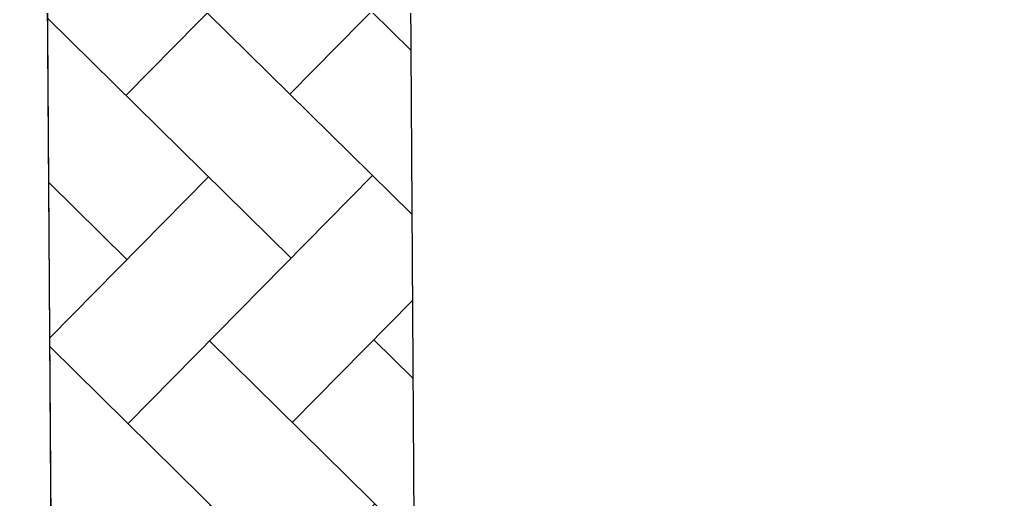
# Model space of a CAD drawing. Header units: feet. Extents: x 919634 to 928945, y 707022 to 708026.
# Drawn here: x 920308.07 to 920319.03, y 707529.28 to 707534.56 of the extents above; entities that cross this region are included whole.
import ezdxf

# ---------------------------------------------------------------- set-up
doc = ezdxf.new("R2010")
doc.units = ezdxf.units.FT
doc.header["$LTSCALE"] = 20
doc.header["$MEASUREMENT"] = 0
for name, color, linetype in [('-u-site-xref', 7, 'Continuous'), ('Site Plan$0$-u-site-bldg_interior', 252, 'Continuous'), ('Site Plan$0$SP-LOT PAVERS', 254, 'Continuous')]:
    doc.layers.add(name, color=color, linetype=linetype)
doc.layers.add('Site Plan$0$SP-SIDEWALK', color=2, linetype='Continuous', lineweight=25)
doc.layers.add('SP-BUILDING-FOOTPRINT', color=1, linetype='Continuous', lineweight=25)
doc.layers.get('-u-site-xref').off()

# ---------------------------------------------------------------- blocks, each defined once
blk = doc.blocks.new('Site Plan')
at = {"layer": 'Site Plan$0$SP-LOT PAVERS'}
h = blk.add_hatch(dxfattribs=at)
h.set_pattern_fill('AR-HBONE', color=256, scale=0.32, angle=-89.58178215075662)
h.set_pattern_definition([(315.4182178492434, (4.999891299521551, 0.0329695928376168), (1.810145136983853, 0.01321298806884015), [3.84, -1.28]), (45.41821784924338, (5.911570362129707, -0.8654964817005141), (1.810145136983853, 0.01321298806884), [3.84, -1.28])])
h.paths.add_polyline_path([(920317.45426028, 707522.742296961), (920317.5847680299, 707502.7427227724), (920298.5818316888, 707502.618718609), (920298.4565357671, 707522.5790091414), (920308.4545198245, 707522.6442512505), (920308.322569356, 707542.8938213475), (920318.9888202952, 707542.9634242225), (920319.0170969742, 707538.6301831756), (920312.3507427737, 707538.5866817051), (920312.4543486338, 707522.7096699055)])
at = {"layer": 'Site Plan$0$-u-site-bldg_interior'}
blk.add_line((920308.4545198245, 707522.6442512505, 1.997172001038086e-07), (920308.3459162146, 707539.2871399323, 1.997172001038086e-07), dxfattribs=at)
at = {"layer": 'Site Plan$0$SP-SIDEWALK'}
blk.add_line((920312.3507427739, 707538.5866817051, 1.997172001038086e-07), (920312.4543486339, 707522.7096699055, 1.99717204207895e-07), dxfattribs=at)

msp = doc.modelspace()

# ---------------------------------------------------------------- block references
at = {"layer": '-u-site-xref'}
msp.add_blockref('Site Plan', (0, 0), dxfattribs=at)

# ---------------------------------------------------------------- next in the draw order: linework, layer by layer
at = {"layer": 'SP-BUILDING-FOOTPRINT', "elevation": 1.99717204207895e-07}
msp.add_lwpolyline([(920252.7670032731, 707576.7588375859), (920252.9898906277, 707542.5928979334), (920264.322981902, 707542.66685232), (920264.455182803, 707522.4078123239), (920275.1216381323, 707522.4750010032), (920275.1732925111, 707514.5496027942), (920286.506505288, 707514.6235579737), (920286.3743661916, 707534.8731267769), (920297.0406171308, 707534.9427296792), (920297.1213537713, 707522.570296376), (920308.4547084527, 707522.6442524815), (920308.3223807277, 707542.8938201165), (920318.988820295, 707542.9634242499), (920319.0402227513, 707535.086288687)], dxfattribs=at)

doc.saveas('drawing.dxf')
